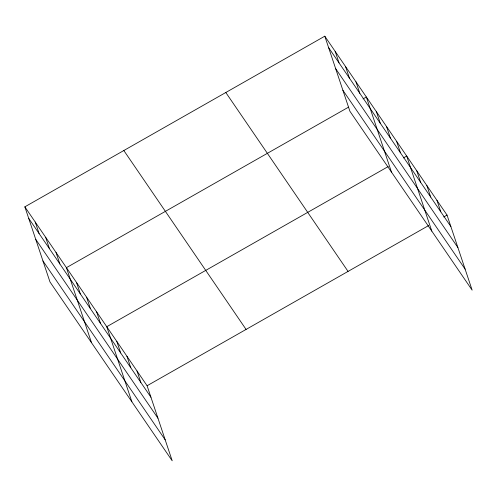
<?xml version="1.0" encoding="UTF-8"?>
<svg xmlns="http://www.w3.org/2000/svg" width="497" height="497" viewBox="0 0 497 497"><rect width="100%" height="100%" fill="white"/><g stroke="black" fill="none" stroke-linecap="round" stroke-linejoin="round"><path stroke-width="0.75" d="M24.85 206.839L147.093 385.747L172.21 460.812L49.967 281.911L24.85 206.839L324.789 36.188L447.033 215.089L472.15 290.161L349.907 111.253L324.789 36.188M348.534 107.153L66.412 267.672L91.529 342.737M363.052 98.891L366.351 97.014L391.468 172.08M388.219 166.563L106.756 326.709L131.873 401.775M403.39 157.928L406.695 156.052L431.806 231.117M147.093 385.747L428.557 225.607M443.734 216.972L447.033 215.089M328.635 47.681L450.878 226.589M335.655 68.661L457.899 247.568M342.887 90.274L465.13 269.181M225.806 92.504L348.055 271.405M123.828 150.523L246.077 329.43M28.696 218.338L150.945 397.246M35.716 239.318L157.959 418.226M42.947 260.931L165.19 439.839M436.95 200.334L440.796 211.828M426.861 185.574L430.713 197.073M416.778 170.813L420.624 182.312M396.606 141.291L400.452 152.79M386.523 126.53L390.369 138.029M376.434 111.775L380.286 123.275M355.958 81.806L359.809 93.306M345.57 66.598L349.416 78.097M335.177 51.39L339.029 62.889M137.01 370.992L140.856 382.485M126.928 356.231L130.773 367.73M116.838 341.47L120.684 352.969M96.666 311.948L100.518 323.448M86.584 297.187L90.429 308.687M76.501 282.433L80.346 293.926M56.024 252.464L59.87 263.963M45.631 237.255L49.476 248.755M35.244 222.047L39.089 233.547"/></g></svg>
